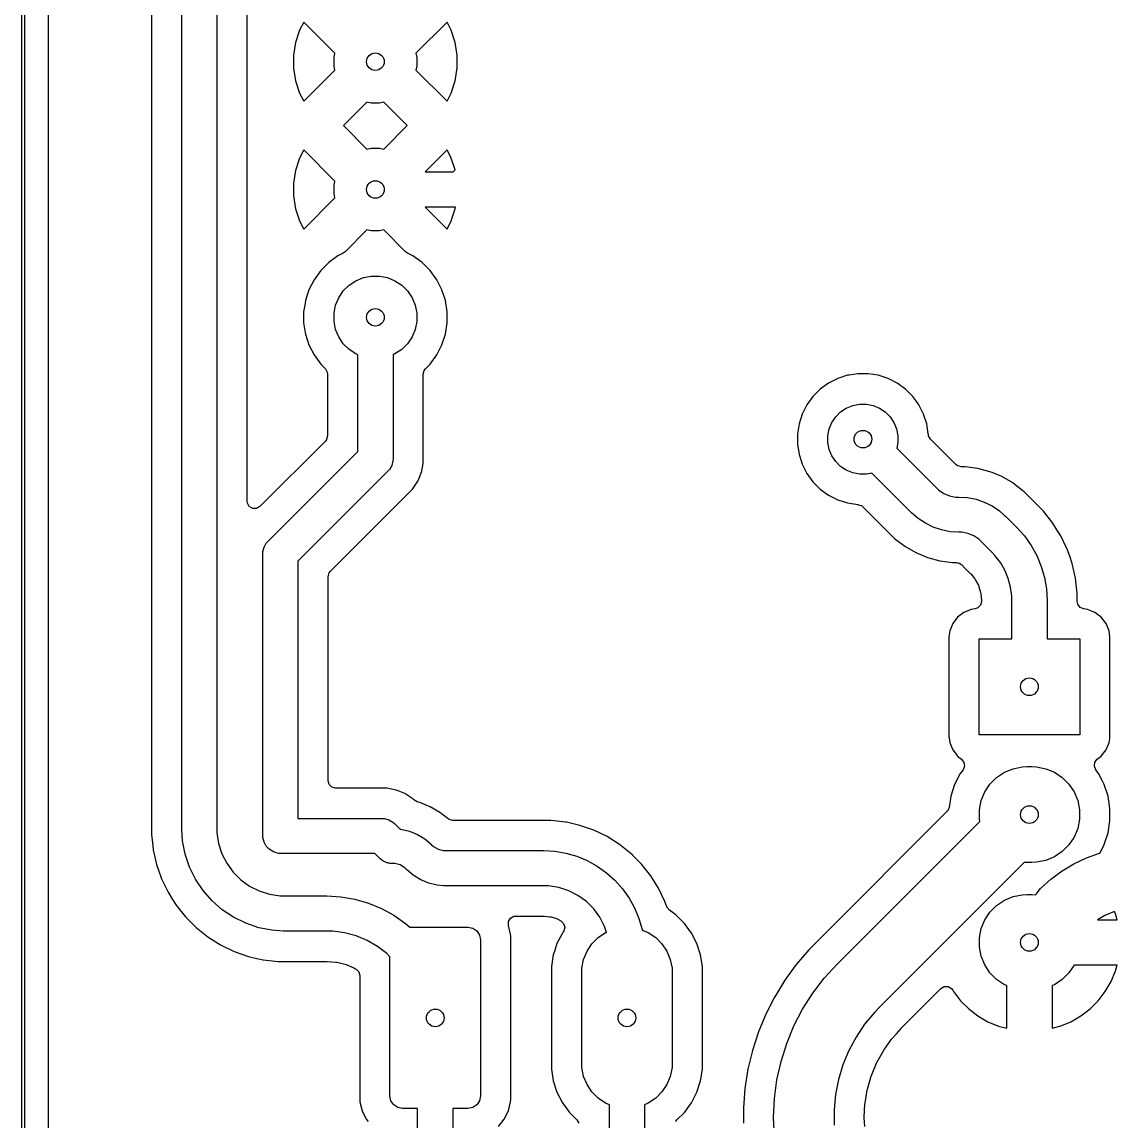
# Model space of a CAD drawing. Extents: x 2.78 to 5.89, y -4.63 to -2.07.
# Drawn here: x 2.778 to 3.635, y -3.783 to -2.924 of the extents above; entities that cross this region are included whole.
import ezdxf

# ---------------------------------------------------------------- set-up
doc = ezdxf.new("R2010")
doc.units = 0
doc.header["$MEASUREMENT"] = 0
doc.layers.add('BLACK', color=7, linetype='CONTINUOUS')

msp = doc.modelspace()

# ---------------------------------------------------------------- linework, layer by layer
at = {"layer": 'BLACK', "linetype": 'CONTINUOUS'}
for p, q in [((2.77808, -4.628), (2.77808, -2.06894)), ((2.78005, -2.06993), (2.78005, -4.62701)), ((2.79877, -4.49693), (2.79877, -2.2135)), ((2.90308, -3.55374), (2.90308, -2.21489)), ((2.93064, -2.21495), (2.93064, -3.55374)), ((2.87944, -2.21886), (2.87944, -3.5577)), ((2.95429, -2.94973), (2.95429, -2.89873)), ((2.99535, -2.9302), (2.99224, -2.93978)), ((2.99862, -2.92379), (2.99535, -2.9302)), ((2.99535, -2.9302), (2.99535, -2.9302)), ((3.023, -2.94816), (2.99862, -2.92379)), ((3.1107, -2.92379), (3.08632, -2.94816)), ((3.11397, -2.9302), (3.1107, -2.92379)), ((3.11708, -2.93978), (3.11397, -2.9302)), ((2.99224, -2.93978), (2.99066, -2.94973)), ((3.11866, -2.94973), (3.11708, -2.93978)), ((3.02232, -2.95158), (3.023, -2.94816)), ((3.08632, -2.94816), (3.087, -2.95158)), ((2.95429, -3.00477), (2.95429, -2.94973)), ((2.99066, -2.94973), (2.99066, -2.95981)), ((3.02232, -2.95796), (3.02232, -2.95158)), ((3.087, -2.95158), (3.087, -2.95796)), ((3.11866, -2.95981), (3.11866, -2.94973)), ((2.99066, -2.95981), (2.99224, -2.96976)), ((2.99862, -2.98575), (3.023, -2.96138)), ((3.023, -2.96138), (3.02232, -2.95796)), ((3.087, -2.95796), (3.08632, -2.96138)), ((3.08632, -2.96138), (3.1107, -2.98575)), ((3.11708, -2.96976), (3.11866, -2.95981)), ((2.99224, -2.96976), (2.99535, -2.97934)), ((3.11397, -2.97934), (3.11708, -2.96976)), ((2.99535, -2.97934), (2.99862, -2.98575)), ((3.1107, -2.98575), (3.11397, -2.97934)), ((3.11397, -2.97934), (3.11397, -2.97934)), ((3.04805, -2.98643), (3.02971, -3.00477)), ((3.05147, -2.98711), (3.04805, -2.98643)), ((3.05784, -2.98711), (3.05147, -2.98711)), ((3.06127, -2.98643), (3.05784, -2.98711)), ((3.07246, -2.99762), (3.06127, -2.98643)), ((3.0796, -3.00477), (3.07246, -2.99762)), ((2.95429, -3.04973), (2.95429, -3.00477)), ((3.02971, -3.00477), (3.04805, -3.02311)), ((3.06127, -3.02311), (3.0796, -3.00477)), ((2.99862, -3.02379), (2.99535, -3.0302)), ((3.023, -3.04816), (2.99862, -3.02379)), ((3.04805, -3.02311), (3.05147, -3.02243)), ((3.05147, -3.02243), (3.05784, -3.02243)), ((3.05784, -3.02243), (3.06127, -3.02311)), ((3.1107, -3.02379), (3.09349, -3.04099)), ((3.11397, -3.0302), (3.1107, -3.02379)), ((2.99535, -3.0302), (2.99224, -3.03978)), ((2.99535, -3.0302), (2.99535, -3.0302)), ((3.11698, -3.03949), (3.11397, -3.0302)), ((2.99224, -3.03978), (2.99066, -3.04973)), ((3.09349, -3.04099), (3.11549, -3.04099)), ((3.11549, -3.04099), (3.11698, -3.03949)), ((2.95429, -3.2986), (2.95429, -3.04973)), ((2.99066, -3.04973), (2.99066, -3.05981)), ((3.02232, -3.05158), (3.023, -3.04816)), ((3.02232, -3.05796), (3.02232, -3.05158)), ((2.99066, -3.05981), (2.99224, -3.06976)), ((3.023, -3.06138), (3.02232, -3.05796)), ((2.99862, -3.08575), (3.023, -3.06138)), ((3.09349, -3.06855), (3.1107, -3.08575)), ((3.11727, -3.06855), (3.09349, -3.06855)), ((3.11708, -3.06976), (3.11727, -3.06855)), ((2.99224, -3.06976), (2.99535, -3.07934)), ((3.11397, -3.07934), (3.11708, -3.06976)), ((2.99535, -3.07934), (2.99862, -3.08575)), ((3.04805, -3.08643), (3.03098, -3.1035)), ((3.05147, -3.08711), (3.04805, -3.08643)), ((3.06127, -3.08643), (3.05784, -3.08711)), ((3.07834, -3.1035), (3.06127, -3.08643)), ((3.1107, -3.08575), (3.11397, -3.07934)), ((3.11397, -3.07934), (3.11397, -3.07934)), ((3.05784, -3.08711), (3.05147, -3.08711)), ((3.03098, -3.1035), (3.0295, -3.10458)), ((3.07982, -3.10458), (3.07834, -3.1035)), ((3.01809, -3.11195), (3.01184, -3.1182)), ((3.02523, -3.10675), (3.01809, -3.11195)), ((3.0295, -3.10458), (3.02523, -3.10675)), ((3.08394, -3.10668), (3.07982, -3.10458)), ((3.08408, -3.10675), (3.08394, -3.10668)), ((3.09123, -3.11195), (3.08408, -3.10675)), ((3.09748, -3.1182), (3.09123, -3.11195)), ((3.01184, -3.1182), (3.00664, -3.12535)), ((3.10268, -3.12535), (3.09748, -3.1182)), ((3.00664, -3.12535), (3.00263, -3.13322)), ((3.03404, -3.12965), (3.03934, -3.12611)), ((3.03934, -3.12611), (3.04522, -3.12367)), ((3.04522, -3.12367), (3.05147, -3.12243)), ((3.05147, -3.12243), (3.05784, -3.12243)), ((3.05784, -3.12243), (3.06409, -3.12367)), ((3.06409, -3.12367), (3.06998, -3.12611)), ((3.06998, -3.12611), (3.07528, -3.12965)), ((3.10669, -3.13322), (3.10268, -3.12535)), ((3.00263, -3.13322), (2.9999, -3.14162)), ((3.026, -3.13945), (3.02954, -3.13415)), ((3.02954, -3.13415), (3.03404, -3.12965)), ((3.07528, -3.12965), (3.07978, -3.13415)), ((3.07978, -3.13415), (3.08332, -3.13945)), ((3.10942, -3.14162), (3.10669, -3.13322)), ((2.99933, -3.14521), (2.99852, -3.15035)), ((2.9999, -3.14162), (2.99933, -3.14521)), ((3.02232, -3.15158), (3.02356, -3.14534)), ((3.02356, -3.14534), (3.026, -3.13945)), ((3.08332, -3.13945), (3.08576, -3.14534)), ((3.08576, -3.14534), (3.087, -3.15158)), ((3.1108, -3.15035), (3.10942, -3.14162)), ((2.99852, -3.15035), (2.99852, -3.15919)), ((3.02232, -3.15796), (3.02232, -3.15158)), ((3.087, -3.15158), (3.087, -3.15796)), ((3.1108, -3.15919), (3.1108, -3.15035)), ((2.99852, -3.15919), (2.99925, -3.16381)), ((2.99925, -3.16381), (2.9999, -3.16792)), ((3.02356, -3.1642), (3.02232, -3.15796)), ((3.087, -3.15796), (3.08576, -3.1642)), ((3.10942, -3.16792), (3.1108, -3.15919)), ((2.9999, -3.16792), (3.00263, -3.17632)), ((3.026, -3.17009), (3.02356, -3.1642)), ((3.02954, -3.17539), (3.026, -3.17009)), ((3.08332, -3.17009), (3.07978, -3.17539)), ((3.08576, -3.1642), (3.08332, -3.17009)), ((3.10669, -3.17632), (3.10942, -3.16792)), ((3.00263, -3.17632), (3.00664, -3.1842)), ((3.03404, -3.17989), (3.02954, -3.17539)), ((3.03934, -3.18343), (3.03404, -3.17989)), ((3.07528, -3.17989), (3.06998, -3.18343)), ((3.07978, -3.17539), (3.07528, -3.17989)), ((3.10268, -3.1842), (3.10669, -3.17632)), ((3.00664, -3.1842), (3.01184, -3.19134)), ((3.04088, -3.18407), (3.03934, -3.18343)), ((3.04088, -3.2596), (3.04088, -3.18407)), ((3.06998, -3.18343), (3.06844, -3.18407)), ((3.06844, -3.18407), (3.06844, -3.26531)), ((3.09748, -3.19134), (3.10268, -3.1842)), ((3.01184, -3.19134), (3.01552, -3.19503)), ((3.01552, -3.19503), (3.01704, -3.19766)), ((3.01704, -3.19766), (3.01724, -3.19918)), ((3.09208, -3.19918), (3.09287, -3.19624)), ((3.09287, -3.19624), (3.0938, -3.19503)), ((3.0938, -3.19503), (3.09748, -3.19134)), ((3.01724, -3.19918), (3.01724, -3.24738)), ((3.09208, -3.269), (3.09208, -3.19918)), ((3.40932, -3.20626), (3.4028, -3.21099)), ((3.4165, -3.2026), (3.40932, -3.20626)), ((3.42417, -3.20011), (3.4165, -3.2026)), ((3.4165, -3.2026), (3.4165, -3.2026)), ((3.42549, -3.1999), (3.42417, -3.20011)), ((3.43213, -3.19885), (3.42549, -3.1999)), ((3.44018, -3.19885), (3.43213, -3.19885)), ((3.44814, -3.20011), (3.44018, -3.19885)), ((3.45581, -3.2026), (3.44814, -3.20011)), ((3.46299, -3.20626), (3.45581, -3.2026)), ((3.45581, -3.2026), (3.45581, -3.2026)), ((3.45581, -3.2026), (3.45581, -3.2026)), ((3.46951, -3.21099), (3.46299, -3.20626)), ((3.4028, -3.21099), (3.3971, -3.21669)), ((3.4028, -3.21099), (3.4028, -3.21099)), ((3.47521, -3.21669), (3.46951, -3.21099)), ((3.46951, -3.21099), (3.46951, -3.21099)), ((3.39236, -3.22321), (3.38871, -3.23039)), ((3.3971, -3.21669), (3.39236, -3.22321)), ((3.3971, -3.21669), (3.3971, -3.21669)), ((3.42316, -3.22574), (3.42816, -3.22367)), ((3.42816, -3.22367), (3.43345, -3.22262)), ((3.43345, -3.22262), (3.43886, -3.22262)), ((3.43886, -3.22262), (3.44416, -3.22367)), ((3.44416, -3.22367), (3.44915, -3.22574)), ((3.47752, -3.21987), (3.47521, -3.21669)), ((3.47521, -3.21669), (3.47521, -3.21669)), ((3.47995, -3.22321), (3.47752, -3.21987)), ((3.4836, -3.23039), (3.47995, -3.22321)), ((3.38871, -3.23039), (3.38622, -3.23804)), ((3.38871, -3.23039), (3.38871, -3.23039)), ((3.41185, -3.23705), (3.41485, -3.23256)), ((3.41485, -3.23256), (3.41867, -3.22874)), ((3.41867, -3.22874), (3.42316, -3.22574)), ((3.44915, -3.22574), (3.45364, -3.22874)), ((3.45364, -3.22874), (3.45746, -3.23256)), ((3.45746, -3.23256), (3.46046, -3.23705)), ((3.4861, -3.23806), (3.4836, -3.23039)), ((3.38622, -3.23806), (3.38495, -3.24602)), ((3.38622, -3.23804), (3.38622, -3.23806)), ((3.40978, -3.24205), (3.41185, -3.23705)), ((3.46046, -3.23705), (3.46253, -3.24205)), ((3.48736, -3.24602), (3.4861, -3.23806)), ((3.01724, -3.24738), (3.01645, -3.25031)), ((3.38495, -3.24602), (3.38495, -3.25408)), ((3.40873, -3.24734), (3.40978, -3.24205)), ((3.40873, -3.25275), (3.40873, -3.24734)), ((3.46253, -3.24205), (3.46358, -3.24734)), ((3.46358, -3.24734), (3.46358, -3.25275)), ((3.48737, -3.24625), (3.48736, -3.24602)), ((3.48736, -3.24602), (3.48736, -3.24602)), ((3.48736, -3.24602), (3.48736, -3.24602)), ((3.4874, -3.24624), (3.48737, -3.24625)), ((3.48756, -3.24741), (3.4874, -3.24624)), ((3.48907, -3.25004), (3.48756, -3.24741)), ((3.01552, -3.25153), (2.9643, -3.30275)), ((3.01645, -3.25031), (3.01552, -3.25153)), ((3.38495, -3.25408), (3.38622, -3.26204)), ((3.40978, -3.25805), (3.40873, -3.25275)), ((3.41185, -3.26304), (3.40978, -3.25805)), ((3.46358, -3.25275), (3.46271, -3.25712)), ((3.46271, -3.25712), (3.49368, -3.28808)), ((3.50899, -3.26996), (3.48907, -3.25004)), ((2.97048, -3.33), (3.04088, -3.2596)), ((3.06844, -3.26531), (3.06832, -3.26711)), ((3.38622, -3.26204), (3.38811, -3.26786)), ((3.41485, -3.26753), (3.41185, -3.26304)), ((3.0644, -3.27505), (2.994, -3.34546)), ((3.06559, -3.2737), (3.0644, -3.27505)), ((3.06739, -3.27058), (3.06559, -3.2737)), ((3.06832, -3.26711), (3.06739, -3.27058)), ((3.09064, -3.27623), (3.09208, -3.269)), ((3.38811, -3.26786), (3.38871, -3.2697)), ((3.38871, -3.2697), (3.38871, -3.2697)), ((3.38871, -3.2697), (3.39236, -3.27688)), ((3.41867, -3.27135), (3.41485, -3.26753)), ((3.42316, -3.27435), (3.41867, -3.27135)), ((3.42816, -3.27642), (3.42316, -3.27435)), ((3.51021, -3.27089), (3.50899, -3.26996)), ((3.51167, -3.27128), (3.51021, -3.27089)), ((3.51021, -3.27089), (3.51021, -3.27089)), ((3.51021, -3.27089), (3.51021, -3.27089)), ((3.51021, -3.27089), (3.51021, -3.27089)), ((3.51314, -3.27168), (3.51167, -3.27128)), ((3.51323, -3.27168), (3.51314, -3.27168)), ((3.51484, -3.27168), (3.51323, -3.27168)), ((3.51512, -3.27168), (3.51484, -3.27168)), ((3.51484, -3.27168), (3.51484, -3.27168)), ((3.51613, -3.27168), (3.51512, -3.27168)), ((3.51512, -3.27168), (3.51512, -3.27168)), ((3.526, -3.27298), (3.51613, -3.27168)), ((3.51613, -3.27168), (3.51613, -3.27168)), ((3.51613, -3.27168), (3.51613, -3.27168)), ((3.53561, -3.27556), (3.526, -3.27298)), ((3.526, -3.27298), (3.526, -3.27298)), ((3.53723, -3.27623), (3.53561, -3.27556)), ((3.53561, -3.27556), (3.53561, -3.27556)), ((3.53561, -3.27556), (3.53561, -3.27556)), ((3.53561, -3.27556), (3.53561, -3.27556)), ((3.08373, -3.28917), (3.08782, -3.28304)), ((3.08782, -3.28304), (3.08934, -3.27936)), ((3.08934, -3.27936), (3.09031, -3.27703)), ((3.09031, -3.27703), (3.09064, -3.27623)), ((3.09064, -3.27623), (3.09064, -3.27623)), ((3.39236, -3.27688), (3.3971, -3.2834)), ((3.3971, -3.2834), (3.3971, -3.2834)), ((3.3971, -3.2834), (3.4028, -3.2891)), ((3.43345, -3.27747), (3.42816, -3.27642)), ((3.43886, -3.27747), (3.43345, -3.27747)), ((3.44323, -3.2766), (3.43886, -3.27747)), ((3.47419, -3.30757), (3.44323, -3.2766)), ((3.5448, -3.27936), (3.53723, -3.27623)), ((3.5448, -3.27936), (3.5448, -3.27936)), ((3.55342, -3.28434), (3.5448, -3.27936)), ((3.05143, -3.32146), (3.08373, -3.28917)), ((3.4028, -3.2891), (3.4028, -3.2891)), ((3.4028, -3.2891), (3.40932, -3.29384)), ((3.49368, -3.28808), (3.49369, -3.2881)), ((3.49369, -3.2881), (3.4954, -3.2898)), ((3.4954, -3.2898), (3.49945, -3.29251)), ((3.49945, -3.29251), (3.50395, -3.29437)), ((3.55535, -3.28582), (3.55342, -3.28434)), ((3.55342, -3.28434), (3.55342, -3.28434)), ((3.56132, -3.2904), (3.55535, -3.28582)), ((3.56202, -3.2911), (3.56132, -3.2904)), ((3.56204, -3.29111), (3.56202, -3.2911)), ((3.56223, -3.29131), (3.56204, -3.29111)), ((3.57585, -3.30493), (3.56223, -3.29131)), ((3.56223, -3.29131), (3.56223, -3.29131)), ((2.95448, -3.30012), (2.95429, -3.2986)), ((2.956, -3.30275), (2.95448, -3.30012)), ((3.40932, -3.29384), (3.40932, -3.29384)), ((3.40932, -3.29384), (3.4165, -3.2975)), ((3.4165, -3.2975), (3.42417, -3.29999)), ((3.42417, -3.29999), (3.43213, -3.30125)), ((3.43213, -3.30125), (3.43213, -3.30125)), ((3.43213, -3.30125), (3.43213, -3.30125)), ((3.43213, -3.30125), (3.43236, -3.30126)), ((3.43236, -3.30126), (3.43235, -3.30134)), ((3.43235, -3.30134), (3.43494, -3.30203)), ((3.50395, -3.29437), (3.50872, -3.29532)), ((3.50872, -3.29532), (3.51115, -3.29532)), ((3.51115, -3.29532), (3.51116, -3.29532)), ((3.51116, -3.29532), (3.51116, -3.29532)), ((3.51116, -3.29532), (3.51798, -3.29577)), ((3.51798, -3.29577), (3.52468, -3.2971)), ((3.52468, -3.2971), (3.53116, -3.2993)), ((3.53116, -3.2993), (3.53729, -3.30233)), ((2.95863, -3.30427), (2.956, -3.30275)), ((2.96167, -3.30427), (2.95863, -3.30427)), ((2.9643, -3.30275), (2.96167, -3.30427)), ((3.43494, -3.30203), (3.43615, -3.30296)), ((3.43615, -3.30296), (3.45468, -3.32149)), ((3.47933, -3.31208), (3.47419, -3.30757)), ((3.47419, -3.30757), (3.47419, -3.30757)), ((3.47419, -3.30757), (3.47419, -3.30757)), ((3.47419, -3.30757), (3.47419, -3.30757)), ((3.53729, -3.30233), (3.54298, -3.30613)), ((3.54298, -3.30613), (3.54676, -3.30944)), ((3.54676, -3.30944), (3.54676, -3.30944)), ((3.54676, -3.30944), (3.54812, -3.31063)), ((3.5774, -3.30648), (3.57585, -3.30493)), ((3.57585, -3.30493), (3.57585, -3.30493)), ((3.58473, -3.31567), (3.5774, -3.30648)), ((3.48502, -3.31588), (3.47933, -3.31208)), ((3.49115, -3.3189), (3.48502, -3.31588)), ((3.54812, -3.31063), (3.54812, -3.31063)), ((3.54812, -3.31063), (3.54812, -3.31063)), ((3.54812, -3.31063), (3.54812, -3.31063)), ((3.54812, -3.31063), (3.55653, -3.31904)), ((3.58801, -3.32089), (3.58473, -3.31567)), ((3.01936, -3.35353), (3.05143, -3.32146)), ((3.45468, -3.32149), (3.45487, -3.32168)), ((3.45487, -3.32168), (3.45487, -3.32168)), ((3.45487, -3.32168), (3.45563, -3.32244)), ((3.45563, -3.32244), (3.45576, -3.32257)), ((3.45576, -3.32257), (3.45576, -3.32257)), ((3.45576, -3.32257), (3.45747, -3.32429)), ((3.45747, -3.32429), (3.45747, -3.32429)), ((3.45747, -3.32429), (3.46099, -3.32781)), ((3.49763, -3.3211), (3.49115, -3.3189)), ((3.50433, -3.32243), (3.49763, -3.3211)), ((3.51115, -3.32288), (3.50433, -3.32243)), ((3.51359, -3.32288), (3.51115, -3.32288)), ((3.51115, -3.32288), (3.51115, -3.32288)), ((3.51836, -3.32383), (3.51359, -3.32288)), ((3.52286, -3.32569), (3.51836, -3.32383)), ((3.52691, -3.3284), (3.52286, -3.32569)), ((3.55653, -3.31904), (3.55653, -3.31904)), ((3.55653, -3.31904), (3.56258, -3.32581)), ((3.56258, -3.32581), (3.56784, -3.33322)), ((3.59098, -3.32562), (3.58801, -3.32089)), ((3.59555, -3.3351), (3.59098, -3.32562)), ((2.96656, -3.33795), (2.96749, -3.33447)), ((2.96749, -3.33447), (2.96929, -3.33136)), ((2.96929, -3.33136), (2.97048, -3.33)), ((3.46099, -3.32781), (3.46889, -3.33387)), ((3.46889, -3.33387), (3.47751, -3.33884)), ((3.52863, -3.33012), (3.52691, -3.3284)), ((3.53704, -3.33853), (3.52863, -3.33012)), ((3.52863, -3.33012), (3.52863, -3.33012)), ((3.52863, -3.33012), (3.52863, -3.33012)), ((3.52863, -3.33012), (3.52863, -3.33012)), ((3.56784, -3.33322), (3.57223, -3.34117)), ((3.59608, -3.33621), (3.59555, -3.3351)), ((2.96644, -3.33975), (2.96656, -3.33795)), ((2.96644, -3.55994), (2.96644, -3.33975)), ((3.47751, -3.33884), (3.47751, -3.33884)), ((3.47751, -3.33884), (3.47751, -3.33884)), ((3.47751, -3.33884), (3.48426, -3.34164)), ((3.48426, -3.34164), (3.4867, -3.34265)), ((3.4867, -3.34265), (3.4867, -3.34265)), ((3.4867, -3.34265), (3.4867, -3.34265)), ((3.4867, -3.34265), (3.49631, -3.34522)), ((3.53952, -3.34101), (3.53704, -3.33853)), ((3.53704, -3.33853), (3.53704, -3.33853)), ((3.54378, -3.34656), (3.53952, -3.34101)), ((3.57223, -3.34117), (3.5757, -3.34956)), ((3.59798, -3.34164), (3.59608, -3.33621)), ((3.59608, -3.33621), (3.59608, -3.33621)), ((3.59996, -3.3473), (3.59798, -3.34164)), ((2.994, -3.34546), (2.994, -3.54673)), ((3.49631, -3.34522), (3.49631, -3.34522)), ((3.49631, -3.34522), (3.49631, -3.34522)), ((3.49631, -3.34522), (3.50618, -3.34652)), ((3.50618, -3.34652), (3.50917, -3.34652)), ((3.50917, -3.34652), (3.50992, -3.34672)), ((3.50992, -3.34672), (3.51069, -3.34672)), ((3.51069, -3.34672), (3.51136, -3.34711)), ((3.51136, -3.34711), (3.5121, -3.34731)), ((3.5121, -3.34731), (3.51332, -3.34824)), ((3.51332, -3.34824), (3.51452, -3.34944)), ((3.51452, -3.34944), (3.51452, -3.34944)), ((3.51452, -3.34944), (3.51472, -3.34965)), ((3.51472, -3.34965), (3.51473, -3.34965)), ((3.51473, -3.34965), (3.52012, -3.35504)), ((3.54728, -3.35263), (3.54378, -3.34656)), ((3.54996, -3.3591), (3.54728, -3.35263)), ((3.5757, -3.34956), (3.57822, -3.35829)), ((3.60258, -3.35876), (3.59996, -3.3473)), ((3.01764, -3.35768), (3.01843, -3.35475)), ((3.01764, -3.51722), (3.01764, -3.35768)), ((3.01843, -3.35475), (3.01936, -3.35353)), ((3.52012, -3.35504), (3.52051, -3.35547)), ((3.52051, -3.35547), (3.52366, -3.35931)), ((3.52366, -3.35931), (3.5243, -3.36027)), ((3.5243, -3.36027), (3.52598, -3.36341)), ((3.55178, -3.36586), (3.54996, -3.3591)), ((3.57822, -3.35829), (3.57974, -3.36724)), ((3.60389, -3.37043), (3.60258, -3.35876)), ((3.52598, -3.36341), (3.52651, -3.3644)), ((3.52651, -3.3644), (3.52695, -3.36546)), ((3.52695, -3.36546), (3.52831, -3.36995)), ((3.52831, -3.36995), (3.52853, -3.37107)), ((3.55269, -3.37281), (3.55178, -3.36586)), ((3.57974, -3.36724), (3.58025, -3.37631)), ((3.52905, -3.377), (3.52826, -3.37993)), ((3.52853, -3.37107), (3.52902, -3.37602)), ((3.52902, -3.37602), (3.52905, -3.3766)), ((3.52905, -3.3766), (3.52905, -3.377)), ((3.55269, -3.37631), (3.55269, -3.37281)), ((3.55269, -3.40625), (3.55269, -3.37631)), ((3.55269, -3.37631), (3.55269, -3.37631)), ((3.58025, -3.37631), (3.58025, -3.37631)), ((3.58025, -3.37631), (3.58025, -3.37631)), ((3.58025, -3.37631), (3.58025, -3.40625)), ((3.60389, -3.37631), (3.60389, -3.37043)), ((3.60389, -3.377), (3.60389, -3.37631)), ((3.60389, -3.37631), (3.60389, -3.37631)), ((3.60434, -3.37924), (3.60389, -3.377)), ((3.51518, -3.3856), (3.51024, -3.38939)), ((3.52093, -3.38321), (3.51518, -3.3856)), ((3.52395, -3.38282), (3.52093, -3.38321)), ((3.52093, -3.38321), (3.52093, -3.38321)), ((3.52612, -3.38208), (3.52395, -3.38282)), ((3.52826, -3.37993), (3.52612, -3.38208)), ((3.60619, -3.38165), (3.60434, -3.37924)), ((3.60899, -3.38282), (3.60619, -3.38165)), ((3.61201, -3.38321), (3.60899, -3.38282)), ((3.61462, -3.38429), (3.61201, -3.38321)), ((3.61201, -3.38321), (3.61201, -3.38321)), ((3.61201, -3.38321), (3.61201, -3.38321)), ((3.61201, -3.38321), (3.61201, -3.38321)), ((3.61776, -3.3856), (3.61462, -3.38429)), ((3.6227, -3.38939), (3.61776, -3.3856)), ((3.61776, -3.3856), (3.61776, -3.3856)), ((3.50645, -3.39432), (3.50407, -3.40008)), ((3.51024, -3.38939), (3.50645, -3.39432)), ((3.51024, -3.38939), (3.51024, -3.38939)), ((3.62649, -3.39432), (3.6227, -3.38939)), ((3.62887, -3.40008), (3.62649, -3.39432)), ((3.50407, -3.40008), (3.50346, -3.4047)), ((3.62948, -3.4047), (3.62887, -3.40008)), ((3.50346, -3.4047), (3.50346, -3.4828)), ((3.5271, -3.48125), (3.5271, -3.40625)), ((3.5271, -3.40625), (3.55269, -3.40625)), ((3.58025, -3.40625), (3.60584, -3.40625)), ((3.60584, -3.40625), (3.60584, -3.48125)), ((3.62948, -3.4828), (3.62948, -3.4047)), ((3.60584, -3.48125), (3.5271, -3.48125)), ((3.50346, -3.4828), (3.50357, -3.48361)), ((3.50357, -3.48361), (3.50407, -3.48742)), ((3.50407, -3.48742), (3.50433, -3.48806)), ((3.50433, -3.48806), (3.50645, -3.49317)), ((3.62649, -3.49317), (3.62887, -3.48742)), ((3.62887, -3.48742), (3.62902, -3.48629)), ((3.62902, -3.48629), (3.6293, -3.48418)), ((3.6293, -3.48418), (3.62948, -3.4828)), ((3.50645, -3.49317), (3.50989, -3.49765)), ((3.50989, -3.49765), (3.51024, -3.49811)), ((3.51024, -3.49811), (3.51337, -3.50051)), ((3.61957, -3.50051), (3.6227, -3.49811)), ((3.6227, -3.49811), (3.62649, -3.49317)), ((3.51337, -3.50051), (3.51337, -3.50051)), ((3.51337, -3.50051), (3.51522, -3.50292)), ((3.51562, -3.50593), (3.51455, -3.50862)), ((3.51522, -3.50292), (3.51562, -3.50593)), ((3.55371, -3.50786), (3.56092, -3.50643)), ((3.56092, -3.50643), (3.5646, -3.50625)), ((3.5646, -3.50625), (3.56834, -3.50625)), ((3.56834, -3.50625), (3.57202, -3.50643)), ((3.57202, -3.50643), (3.57923, -3.50786)), ((3.6173, -3.50578), (3.61778, -3.50278)), ((3.61839, -3.50862), (3.6173, -3.50578)), ((3.61778, -3.50278), (3.61957, -3.50051)), ((3.51231, -3.5117), (3.50794, -3.52028)), ((3.51455, -3.50862), (3.51231, -3.5117)), ((3.51231, -3.5117), (3.51231, -3.5117)), ((3.53561, -3.51996), (3.54081, -3.51476)), ((3.54081, -3.51476), (3.54692, -3.51067)), ((3.54692, -3.51067), (3.55371, -3.50786)), ((3.57923, -3.50786), (3.58602, -3.51067)), ((3.58602, -3.51067), (3.59213, -3.51476)), ((3.59213, -3.51476), (3.59733, -3.51996)), ((3.62063, -3.5117), (3.61839, -3.50862)), ((3.62343, -3.5172), (3.62063, -3.5117)), ((3.01843, -3.52015), (3.01764, -3.51722)), ((3.02058, -3.5223), (3.01843, -3.52015)), ((3.02351, -3.52309), (3.02058, -3.5223)), ((3.06367, -3.52309), (3.02351, -3.52309)), ((3.06728, -3.5238), (3.06367, -3.52309)), ((3.06367, -3.52309), (3.06367, -3.52309)), ((3.0709, -3.52452), (3.06728, -3.5238)), ((3.06728, -3.5238), (3.06728, -3.5238)), ((3.07236, -3.52513), (3.0709, -3.52452)), ((3.50794, -3.52028), (3.50496, -3.52943)), ((3.50794, -3.52028), (3.50794, -3.52028)), ((3.53153, -3.52607), (3.53561, -3.51996)), ((3.59733, -3.51996), (3.60141, -3.52607)), ((3.625, -3.52028), (3.62343, -3.5172)), ((3.62798, -3.52943), (3.625, -3.52028)), ((3.07771, -3.52734), (3.07236, -3.52513)), ((3.08384, -3.53144), (3.07771, -3.52734)), ((3.07771, -3.52734), (3.07771, -3.52734)), ((3.07771, -3.52734), (3.07771, -3.52734)), ((3.08462, -3.53222), (3.08384, -3.53144)), ((3.08384, -3.53144), (3.08384, -3.53144)), ((3.08725, -3.53374), (3.08462, -3.53222)), ((3.50496, -3.52943), (3.50357, -3.53822)), ((3.52728, -3.54007), (3.52871, -3.53286)), ((3.52871, -3.53286), (3.53153, -3.52607)), ((3.60141, -3.52607), (3.60423, -3.53286)), ((3.60423, -3.53286), (3.60566, -3.54007)), ((3.62948, -3.53893), (3.62798, -3.52943)), ((3.08943, -3.53432), (3.08725, -3.53374)), ((3.09484, -3.53657), (3.08943, -3.53432)), ((3.09756, -3.53769), (3.09484, -3.53657)), ((3.10518, -3.5421), (3.09756, -3.53769)), ((3.10713, -3.54359), (3.10518, -3.5421)), ((3.50193, -3.54145), (3.40217, -3.64121)), ((3.50234, -3.54099), (3.50193, -3.54145)), ((3.50357, -3.53822), (3.50234, -3.54099)), ((3.52728, -3.54742), (3.52728, -3.54007)), ((3.60566, -3.54007), (3.60566, -3.54742)), ((3.62948, -3.54856), (3.62948, -3.53893)), ((2.994, -3.54673), (3.05998, -3.54673)), ((3.05998, -3.54673), (3.06178, -3.54684)), ((3.06178, -3.54684), (3.06525, -3.54778)), ((3.06525, -3.54778), (3.06837, -3.54957)), ((3.06837, -3.54957), (3.06972, -3.55076)), ((3.06972, -3.55076), (3.07399, -3.55503)), ((3.11136, -3.54683), (3.10713, -3.54359)), ((3.11171, -3.5471), (3.11136, -3.54683)), ((3.11235, -3.54753), (3.11171, -3.5471)), ((3.11528, -3.54832), (3.11235, -3.54753)), ((3.18211, -3.54832), (3.11528, -3.54832)), ((3.18212, -3.54832), (3.18211, -3.54832)), ((3.1824, -3.54832), (3.18212, -3.54832)), ((3.18609, -3.54832), (3.1824, -3.54832)), ((3.1824, -3.54832), (3.1824, -3.54832)), ((3.18977, -3.54832), (3.18609, -3.54832)), ((3.18609, -3.54832), (3.18609, -3.54832)), ((3.18609, -3.54832), (3.18609, -3.54832)), ((3.19002, -3.54832), (3.18977, -3.54832)), ((3.18977, -3.54832), (3.18977, -3.54832)), ((3.19187, -3.54832), (3.19002, -3.54832)), ((3.19002, -3.54832), (3.19002, -3.54832)), ((3.20334, -3.54961), (3.19187, -3.54832)), ((3.19187, -3.54832), (3.19187, -3.54832)), ((3.20419, -3.5498), (3.20334, -3.54961)), ((3.2146, -3.55218), (3.20419, -3.5498)), ((3.41596, -3.66085), (3.52763, -3.54918)), ((3.52763, -3.54918), (3.52728, -3.54742)), ((3.60566, -3.54742), (3.60423, -3.55463)), ((3.62798, -3.55806), (3.62948, -3.54856)), ((2.87944, -3.5577), (2.87944, -3.55771)), ((2.87944, -3.55771), (2.87944, -3.55958)), ((2.9032, -3.55554), (2.90308, -3.55374)), ((2.90378, -3.56434), (2.9032, -3.55554)), ((2.9032, -3.55554), (2.9032, -3.55554)), ((2.93064, -3.55374), (2.93064, -3.55374)), ((2.93064, -3.55374), (2.93064, -3.55374)), ((2.93064, -3.55374), (2.93064, -3.55374)), ((2.93064, -3.55374), (2.93064, -3.55796)), ((2.93064, -3.55796), (2.93197, -3.56631)), ((3.07399, -3.55503), (3.0746, -3.55507)), ((3.0746, -3.55507), (3.08124, -3.55667)), ((3.08124, -3.55667), (3.08755, -3.55928)), ((3.08755, -3.55928), (3.09337, -3.56285)), ((3.21461, -3.55218), (3.2146, -3.55218)), ((3.22551, -3.556), (3.21461, -3.55218)), ((3.21461, -3.55218), (3.21461, -3.55218)), ((3.23591, -3.56101), (3.22551, -3.556)), ((3.60423, -3.55463), (3.60141, -3.56142)), ((3.625, -3.56722), (3.62798, -3.55806)), ((2.87944, -3.55958), (2.87944, -3.55963)), ((2.87944, -3.55963), (2.8801, -3.56549)), ((2.8801, -3.56549), (2.88076, -3.57134)), ((2.90585, -3.57477), (2.90378, -3.56434)), ((2.93197, -3.56631), (2.93458, -3.57435)), ((2.96656, -3.56174), (2.96644, -3.55994)), ((2.96749, -3.56521), (2.96656, -3.56174)), ((2.96929, -3.56833), (2.96749, -3.56521)), ((3.09337, -3.56285), (3.09856, -3.56728)), ((3.09856, -3.56728), (3.09856, -3.56728)), ((3.09856, -3.56728), (3.09856, -3.56728)), ((3.09856, -3.56728), (3.09856, -3.56728)), ((3.09856, -3.56728), (3.09856, -3.56728)), ((3.09856, -3.56728), (3.09857, -3.56729)), ((3.09857, -3.56729), (3.10005, -3.56877)), ((3.24569, -3.56716), (3.23591, -3.56101)), ((3.25473, -3.57436), (3.24569, -3.56716)), ((3.24569, -3.56716), (3.24569, -3.56716)), ((3.24569, -3.56716), (3.24569, -3.56716)), ((3.59733, -3.56754), (3.59213, -3.57273)), ((3.60141, -3.56142), (3.59733, -3.56754)), ((3.62162, -3.57385), (3.62484, -3.56753)), ((3.62484, -3.56753), (3.625, -3.56722)), ((2.88076, -3.57134), (2.88338, -3.58282)), ((2.90927, -3.58483), (2.90585, -3.57477)), ((2.93458, -3.57435), (2.93841, -3.58188)), ((2.97048, -3.56968), (2.96929, -3.56833)), ((2.97105, -3.57025), (2.97048, -3.56968)), ((2.9724, -3.57144), (2.97105, -3.57025)), ((2.97552, -3.57324), (2.9724, -3.57144)), ((2.9724, -3.57144), (2.9724, -3.57144)), ((2.97899, -3.57417), (2.97552, -3.57324)), ((2.98079, -3.57429), (2.97899, -3.57417)), ((3.05427, -3.57429), (2.98079, -3.57429)), ((3.05805, -3.57806), (3.05427, -3.57429)), ((3.10005, -3.56877), (3.10369, -3.57087)), ((3.10369, -3.57087), (3.10775, -3.57196)), ((3.10775, -3.57196), (3.10985, -3.57196)), ((3.10985, -3.57196), (3.10985, -3.57196)), ((3.10985, -3.57196), (3.10985, -3.57196)), ((3.10985, -3.57196), (3.18609, -3.57196)), ((3.18609, -3.57196), (3.18609, -3.57196)), ((3.18609, -3.57196), (3.18609, -3.57196)), ((3.18609, -3.57196), (3.19496, -3.57246)), ((3.19496, -3.57246), (3.20371, -3.57394)), ((3.20371, -3.57394), (3.21225, -3.5764)), ((3.21225, -3.5764), (3.22045, -3.5798)), ((3.25493, -3.57456), (3.25473, -3.57436)), ((3.25599, -3.57562), (3.25493, -3.57456)), ((3.25601, -3.57564), (3.25599, -3.57562)), ((3.25881, -3.57844), (3.25601, -3.57564)), ((3.59213, -3.57273), (3.58602, -3.57682)), ((3.61116, -3.57756), (3.62138, -3.57391)), ((3.62138, -3.57391), (3.62162, -3.57385)), ((2.88338, -3.58282), (2.88338, -3.58282)), ((2.88338, -3.58282), (2.88338, -3.58282)), ((2.88338, -3.58282), (2.8849, -3.58716)), ((2.91397, -3.59436), (2.90927, -3.58483)), ((2.93841, -3.58188), (2.94338, -3.58872)), ((3.0594, -3.57925), (3.05805, -3.57806)), ((3.05958, -3.57935), (3.0594, -3.57925)), ((3.05969, -3.57947), (3.05958, -3.57935)), ((3.06041, -3.57983), (3.05969, -3.57947)), ((3.06252, -3.58105), (3.06041, -3.57983)), ((3.06311, -3.58121), (3.06252, -3.58105)), ((3.06353, -3.58142), (3.06311, -3.58121)), ((3.06447, -3.58157), (3.06353, -3.58142)), ((3.06599, -3.58198), (3.06447, -3.58157)), ((3.06705, -3.58198), (3.06599, -3.58198)), ((3.06779, -3.5821), (3.06705, -3.58198)), ((3.06989, -3.5821), (3.06779, -3.5821)), ((3.07395, -3.58318), (3.06989, -3.5821)), ((3.07759, -3.58529), (3.07395, -3.58318)), ((3.22045, -3.5798), (3.22823, -3.5841)), ((3.22823, -3.5841), (3.23547, -3.58924)), ((3.26289, -3.58252), (3.25881, -3.57844)), ((3.25881, -3.57844), (3.25881, -3.57844)), ((3.27009, -3.59155), (3.26289, -3.58252)), ((3.56248, -3.58114), (3.44937, -3.69426)), ((3.5646, -3.58125), (3.56248, -3.58114)), ((3.56834, -3.58125), (3.5646, -3.58125)), ((3.57202, -3.58107), (3.56834, -3.58125)), ((3.57923, -3.57963), (3.57202, -3.58107)), ((3.58602, -3.57682), (3.57923, -3.57963)), ((3.59203, -3.58779), (3.60134, -3.58221)), ((3.60134, -3.58221), (3.61116, -3.57756)), ((2.8849, -3.58716), (2.88727, -3.59394)), ((2.94338, -3.58872), (2.94936, -3.59469)), ((3.07908, -3.58677), (3.07759, -3.58529)), ((3.08427, -3.59121), (3.07908, -3.58677)), ((3.07908, -3.58677), (3.07908, -3.58677)), ((3.07908, -3.58677), (3.07908, -3.58677)), ((3.07908, -3.58677), (3.07908, -3.58677)), ((3.07908, -3.58677), (3.07908, -3.58677)), ((3.09009, -3.59477), (3.08427, -3.59121)), ((3.23547, -3.58924), (3.24208, -3.59515)), ((3.27141, -3.59365), (3.27009, -3.59155)), ((3.27009, -3.59155), (3.27009, -3.59155)), ((3.27009, -3.59155), (3.27009, -3.59155)), ((3.27009, -3.59155), (3.27009, -3.59155)), ((3.27566, -3.60041), (3.27141, -3.59365)), ((3.58331, -3.59426), (3.59203, -3.58779)), ((2.88727, -3.59394), (2.88727, -3.59394)), ((2.88727, -3.59394), (2.89239, -3.60456)), ((2.91987, -3.6032), (2.91397, -3.59436)), ((2.94936, -3.59469), (2.95619, -3.59966)), ((2.95619, -3.59966), (2.96372, -3.6035)), ((3.0964, -3.59739), (3.09009, -3.59477)), ((3.10304, -3.59898), (3.0964, -3.59739)), ((3.10792, -3.59937), (3.10304, -3.59898)), ((3.10805, -3.5994), (3.10792, -3.59937)), ((3.10985, -3.59952), (3.10805, -3.5994)), ((3.18609, -3.59952), (3.10985, -3.59952)), ((3.10985, -3.59952), (3.10985, -3.59952)), ((3.19015, -3.59952), (3.18609, -3.59952)), ((3.19818, -3.60079), (3.19015, -3.59952)), ((3.20591, -3.6033), (3.19818, -3.60079)), ((3.24208, -3.59515), (3.24209, -3.59516)), ((3.24209, -3.59516), (3.24209, -3.59516)), ((3.24209, -3.59516), (3.24209, -3.59516)), ((3.24209, -3.59516), (3.24209, -3.59516)), ((3.24209, -3.59516), (3.24801, -3.60178)), ((3.24801, -3.60178), (3.25315, -3.60902)), ((3.27624, -3.60133), (3.27566, -3.60041)), ((3.28125, -3.61174), (3.27624, -3.60133)), ((3.57175, -3.60603), (3.57526, -3.60155)), ((3.57526, -3.60155), (3.58331, -3.59426)), ((3.57526, -3.60155), (3.57526, -3.60155)), ((2.89239, -3.60456), (2.89239, -3.60456)), ((2.89239, -3.60456), (2.89239, -3.60456)), ((2.89239, -3.60456), (2.89585, -3.61007)), ((2.89585, -3.61007), (2.89865, -3.61453)), ((2.92688, -3.61119), (2.91987, -3.6032)), ((2.96372, -3.6035), (2.97176, -3.60611)), ((2.97176, -3.60611), (2.98011, -3.60743)), ((2.98011, -3.60743), (2.98434, -3.60743)), ((2.98434, -3.60743), (2.98434, -3.60743)), ((2.98434, -3.60743), (2.98434, -3.60743)), ((2.98434, -3.60743), (3.01666, -3.60743)), ((3.01666, -3.60743), (3.01666, -3.60743)), ((3.01666, -3.60743), (3.01666, -3.60743)), ((3.01666, -3.60743), (3.02771, -3.60805)), ((3.02771, -3.60805), (3.03861, -3.6099)), ((3.03861, -3.6099), (3.04924, -3.61297)), ((3.21315, -3.60699), (3.20591, -3.6033)), ((3.21973, -3.61177), (3.21315, -3.60699)), ((3.25315, -3.60902), (3.25745, -3.6168)), ((3.54081, -3.61476), (3.54692, -3.61067)), ((3.54692, -3.61067), (3.55371, -3.60786)), ((3.55371, -3.60786), (3.56092, -3.60643)), ((3.56092, -3.60643), (3.5646, -3.60625)), ((3.5646, -3.60625), (3.56834, -3.60625)), ((3.56834, -3.60625), (3.57158, -3.60641)), ((3.57158, -3.60641), (3.57175, -3.60603)), ((2.89865, -3.61453), (2.89865, -3.61453)), ((2.89865, -3.61453), (2.89865, -3.61453)), ((2.89865, -3.61453), (2.906, -3.62374)), ((2.93487, -3.6182), (2.92688, -3.61119)), ((2.94371, -3.6241), (2.93487, -3.6182)), ((3.04924, -3.61297), (3.05945, -3.6172)), ((3.05945, -3.6172), (3.06913, -3.62255)), ((3.2226, -3.61464), (3.21973, -3.61177)), ((3.22548, -3.61752), (3.2226, -3.61464)), ((3.2226, -3.61464), (3.2226, -3.61464)), ((3.2226, -3.61464), (3.2226, -3.61464)), ((3.2226, -3.61464), (3.2226, -3.61464)), ((3.23026, -3.62409), (3.22548, -3.61752)), ((3.25745, -3.6168), (3.26084, -3.625)), ((3.28223, -3.61454), (3.28125, -3.61174)), ((3.28262, -3.61566), (3.28223, -3.61454)), ((3.2828, -3.61611), (3.28262, -3.61566)), ((3.28471, -3.61847), (3.2828, -3.61611)), ((3.28999, -3.62231), (3.28471, -3.61847)), ((3.53561, -3.61996), (3.54081, -3.61476)), ((2.906, -3.62374), (2.906, -3.62374)), ((2.906, -3.62374), (2.906, -3.62374)), ((2.906, -3.62374), (2.91433, -3.63207)), ((2.95324, -3.6288), (2.94371, -3.6241)), ((3.06913, -3.62255), (3.07815, -3.62895)), ((3.15878, -3.63044), (3.15884, -3.6274)), ((3.15884, -3.6274), (3.1604, -3.6248)), ((3.1604, -3.6248), (3.16306, -3.62333)), ((3.16306, -3.62333), (3.16448, -3.62316)), ((3.16448, -3.62316), (3.1858, -3.62316)), ((3.1858, -3.62316), (3.18637, -3.62319)), ((3.18637, -3.62319), (3.18679, -3.62323)), ((3.18679, -3.62323), (3.19097, -3.62364)), ((3.19097, -3.62364), (3.1921, -3.62386)), ((3.1921, -3.62386), (3.19625, -3.62512)), ((3.19625, -3.62512), (3.19731, -3.62556)), ((3.19731, -3.62556), (3.19969, -3.62684)), ((3.19969, -3.62684), (3.20191, -3.62891)), ((3.23395, -3.63134), (3.23026, -3.62409)), ((3.26084, -3.625), (3.2633, -3.63354)), ((3.29657, -3.62888), (3.28999, -3.62231)), ((3.52871, -3.63286), (3.53153, -3.62607)), ((3.53153, -3.62607), (3.53561, -3.61996)), ((3.6254, -3.6228), (3.61981, -3.62603)), ((3.61981, -3.62603), (3.63502, -3.62603)), ((3.63304, -3.61964), (3.6254, -3.6228)), ((3.63381, -3.62152), (3.63304, -3.61964)), ((3.63502, -3.62603), (3.63381, -3.62152)), ((3.63381, -3.62152), (3.63381, -3.62152)), ((3.63502, -3.62603), (3.63502, -3.62603)), ((2.91433, -3.63207), (2.92354, -3.63942)), ((2.96331, -3.63222), (2.95324, -3.6288)), ((2.97373, -3.63429), (2.96331, -3.63222)), ((2.98254, -3.63487), (2.97373, -3.63429)), ((2.98434, -3.63499), (2.98254, -3.63487)), ((2.98254, -3.63487), (2.98254, -3.63487)), ((3.01666, -3.63499), (2.98434, -3.63499)), ((2.98434, -3.63499), (2.98434, -3.63499)), ((3.02132, -3.63499), (3.01666, -3.63499)), ((3.03056, -3.63621), (3.02132, -3.63499)), ((3.03955, -3.63862), (3.03056, -3.63621)), ((3.07815, -3.62895), (3.0815, -3.63194)), ((3.0815, -3.63194), (3.1271, -3.63194)), ((3.1271, -3.63194), (3.13087, -3.63269)), ((3.13087, -3.63269), (3.13406, -3.63482)), ((3.13406, -3.63482), (3.13619, -3.63801)), ((3.16047, -3.63723), (3.15878, -3.63044)), ((3.20098, -3.63641), (3.19676, -3.64469)), ((3.20167, -3.63546), (3.20098, -3.63641)), ((3.20098, -3.63641), (3.20098, -3.63641)), ((3.2021, -3.63478), (3.20167, -3.63546)), ((3.20191, -3.62891), (3.20279, -3.63182)), ((3.20279, -3.63182), (3.2021, -3.63478)), ((3.22903, -3.63998), (3.23481, -3.63612)), ((3.23542, -3.63587), (3.23395, -3.63134)), ((3.23481, -3.63612), (3.23542, -3.63587)), ((3.2633, -3.63354), (3.2634, -3.63413)), ((3.2634, -3.63413), (3.26821, -3.63612)), ((3.26821, -3.63612), (3.27399, -3.63998)), ((3.30203, -3.63641), (3.29657, -3.62888)), ((3.30626, -3.64469), (3.30203, -3.63641)), ((3.52728, -3.64007), (3.52871, -3.63286)), ((2.92354, -3.63942), (2.92639, -3.64121)), ((2.92639, -3.64121), (2.93352, -3.64569)), ((3.04816, -3.64218), (3.03955, -3.63862)), ((3.05623, -3.64684), (3.04816, -3.64218)), ((3.13619, -3.63801), (3.13694, -3.64178)), ((3.13694, -3.64178), (3.13694, -3.76383)), ((3.16058, -3.63887), (3.16047, -3.63723)), ((3.16058, -3.76674), (3.16058, -3.63887)), ((3.19676, -3.64469), (3.19478, -3.6508)), ((3.19676, -3.64469), (3.19676, -3.64469)), ((3.22026, -3.65067), (3.22412, -3.64489)), ((3.22412, -3.64489), (3.22903, -3.63998)), ((3.27399, -3.63998), (3.2789, -3.64489)), ((3.2789, -3.64489), (3.28276, -3.65067)), ((3.30913, -3.65354), (3.30626, -3.64469)), ((3.40029, -3.64309), (3.39661, -3.64676)), ((3.40217, -3.64121), (3.40029, -3.64309)), ((3.40217, -3.64121), (3.40217, -3.64121)), ((3.40217, -3.64121), (3.40217, -3.64121)), ((3.40217, -3.64121), (3.40217, -3.64121)), ((3.52728, -3.64742), (3.52728, -3.64007)), ((2.93352, -3.64569), (2.94413, -3.6508)), ((2.94413, -3.6508), (2.95525, -3.65469)), ((3.06362, -3.65251), (3.05623, -3.64684)), ((3.06608, -3.65497), (3.06362, -3.65251)), ((3.19389, -3.65354), (3.19243, -3.66272)), ((3.19478, -3.6508), (3.19389, -3.65354)), ((3.2176, -3.65708), (3.22026, -3.65067)), ((3.28276, -3.65067), (3.28542, -3.65708)), ((3.31058, -3.66272), (3.30913, -3.65354)), ((3.39388, -3.6495), (3.38401, -3.66105)), ((3.39645, -3.64692), (3.39388, -3.6495)), ((3.39388, -3.6495), (3.39388, -3.6495)), ((3.39388, -3.6495), (3.39388, -3.6495)), ((3.39661, -3.64676), (3.39645, -3.64692)), ((3.39661, -3.64676), (3.39661, -3.64676)), ((3.52871, -3.65463), (3.52728, -3.64742)), ((2.95525, -3.65469), (2.96197, -3.65623)), ((2.96197, -3.65623), (2.96674, -3.65731)), ((2.96674, -3.65731), (2.96674, -3.65731)), ((2.96674, -3.65731), (2.96674, -3.65731)), ((2.96674, -3.65731), (2.97845, -3.65863)), ((2.97845, -3.65863), (2.98434, -3.65863)), ((2.98434, -3.65863), (3.01643, -3.65863)), ((3.01643, -3.65863), (3.01689, -3.65865)), ((3.01689, -3.65865), (3.02362, -3.65918)), ((3.02362, -3.65918), (3.02453, -3.65932)), ((3.02453, -3.65932), (3.03087, -3.66084)), ((3.03087, -3.66084), (3.03174, -3.66113)), ((3.03174, -3.66113), (3.03777, -3.66362)), ((3.06608, -3.76383), (3.06608, -3.65497)), ((3.21625, -3.6639), (3.2176, -3.65708)), ((3.28542, -3.65708), (3.28677, -3.6639)), ((3.38401, -3.66105), (3.37774, -3.66969)), ((3.40597, -3.67176), (3.41595, -3.66086)), ((3.41595, -3.66086), (3.41596, -3.66085)), ((3.53153, -3.66142), (3.52871, -3.65463)), ((3.53561, -3.66754), (3.53153, -3.66142)), ((3.60139, -3.66146), (3.59733, -3.66754)), ((3.63502, -3.66146), (3.60139, -3.66146)), ((3.63412, -3.66483), (3.63502, -3.66146)), ((3.63502, -3.66146), (3.63502, -3.66146)), ((3.03777, -3.66362), (3.03859, -3.66404)), ((3.03859, -3.66404), (3.03963, -3.66468)), ((3.03963, -3.66468), (3.04172, -3.66689)), ((3.04172, -3.66689), (3.04243, -3.66969)), ((3.04243, -3.66969), (3.04243, -3.76674)), ((3.19243, -3.66272), (3.19243, -3.74288)), ((3.21608, -3.66737), (3.21625, -3.6639)), ((3.21608, -3.73824), (3.21608, -3.66737)), ((3.28677, -3.6639), (3.28694, -3.66737)), ((3.28694, -3.66737), (3.28694, -3.73824)), ((3.31058, -3.74288), (3.31058, -3.66272)), ((3.37774, -3.66969), (3.37509, -3.67333)), ((3.54081, -3.67273), (3.53561, -3.66754)), ((3.59733, -3.66754), (3.59213, -3.67273)), ((3.63035, -3.67433), (3.63381, -3.66597)), ((3.63381, -3.66597), (3.63398, -3.66535)), ((3.63398, -3.66535), (3.63412, -3.66483)), ((3.63398, -3.66535), (3.63398, -3.66535)), ((3.37509, -3.67333), (3.36716, -3.68627)), ((3.39696, -3.68349), (3.40597, -3.67176)), ((3.49723, -3.67982), (3.49986, -3.67831)), ((3.49986, -3.67831), (3.5029, -3.67831)), ((3.5029, -3.67831), (3.50553, -3.67982)), ((3.54692, -3.67682), (3.54081, -3.67273)), ((3.54875, -3.67758), (3.54692, -3.67682)), ((3.54875, -3.71093), (3.54875, -3.67758)), ((3.58602, -3.67682), (3.58419, -3.67758)), ((3.58419, -3.67758), (3.58419, -3.71093)), ((3.59213, -3.67273), (3.58602, -3.67682)), ((3.62583, -3.68216), (3.63035, -3.67433)), ((3.36675, -3.68707), (3.36027, -3.6998)), ((3.36716, -3.68627), (3.36675, -3.68707)), ((3.36716, -3.68627), (3.36716, -3.68627)), ((3.36716, -3.68627), (3.36716, -3.68627)), ((3.38901, -3.69597), (3.39696, -3.68349)), ((3.46901, -3.70805), (3.49723, -3.67982)), ((3.50553, -3.67982), (3.50646, -3.68104)), ((3.50646, -3.68104), (3.50711, -3.68216)), ((3.50711, -3.68216), (3.50711, -3.68216)), ((3.50711, -3.68216), (3.51261, -3.68934)), ((3.62033, -3.68934), (3.62583, -3.68216)), ((3.62583, -3.68216), (3.62583, -3.68216)), ((3.38218, -3.70909), (3.38901, -3.69597)), ((3.44937, -3.69426), (3.44512, -3.69851)), ((3.44937, -3.69426), (3.44937, -3.69426)), ((3.44937, -3.69426), (3.44937, -3.69426)), ((3.51261, -3.68934), (3.51901, -3.69573)), ((3.51901, -3.69573), (3.52619, -3.70124)), ((3.60675, -3.70124), (3.61393, -3.69573)), ((3.61393, -3.69573), (3.62033, -3.68934)), ((3.36027, -3.6998), (3.35446, -3.71383)), ((3.36027, -3.6998), (3.36027, -3.6998)), ((3.44512, -3.69851), (3.43749, -3.7078)), ((3.52619, -3.70124), (3.52619, -3.70124)), ((3.52619, -3.70124), (3.53402, -3.70576)), ((3.59892, -3.70576), (3.60675, -3.70124)), ((3.60675, -3.70124), (3.60675, -3.70124)), ((3.35445, -3.71383), (3.34976, -3.72827)), ((3.35446, -3.71383), (3.35445, -3.71383)), ((3.37652, -3.72276), (3.38218, -3.70909)), ((3.43749, -3.7078), (3.43082, -3.71779)), ((3.46234, -3.71517), (3.46598, -3.71109)), ((3.46598, -3.71109), (3.4662, -3.71085)), ((3.4662, -3.71085), (3.46901, -3.70805)), ((3.46901, -3.70805), (3.46901, -3.70805)), ((3.53402, -3.70576), (3.54237, -3.70922)), ((3.54237, -3.70922), (3.54875, -3.71093)), ((3.54875, -3.71093), (3.54875, -3.71093)), ((3.54875, -3.71093), (3.54875, -3.71093)), ((3.58419, -3.71093), (3.59038, -3.70927)), ((3.59038, -3.70927), (3.59057, -3.70922)), ((3.59038, -3.70927), (3.59038, -3.70927)), ((3.59057, -3.70922), (3.59892, -3.70576)), ((3.59057, -3.70922), (3.59057, -3.70922)), ((3.37207, -3.73687), (3.37652, -3.72276)), ((3.43082, -3.71779), (3.42515, -3.72839)), ((3.4525, -3.72798), (3.45852, -3.71949)), ((3.45852, -3.71949), (3.45893, -3.71898)), ((3.45893, -3.71898), (3.46234, -3.71517)), ((3.34976, -3.72827), (3.34622, -3.74303)), ((3.34976, -3.72827), (3.34976, -3.72827)), ((3.42515, -3.72839), (3.42055, -3.73949)), ((3.44711, -3.73765), (3.45215, -3.72854)), ((3.45215, -3.72854), (3.4525, -3.72798)), ((3.21625, -3.74171), (3.21608, -3.73824)), ((3.28694, -3.73824), (3.28677, -3.74171)), ((3.36887, -3.75131), (3.37207, -3.73687)), ((3.42055, -3.73949), (3.41706, -3.751)), ((3.44284, -3.74786), (3.44683, -3.73824)), ((3.44683, -3.73824), (3.44711, -3.73765)), ((3.19243, -3.74288), (3.19389, -3.75207)), ((3.2176, -3.74852), (3.21625, -3.74171)), ((3.22026, -3.75494), (3.2176, -3.74852)), ((3.28542, -3.74852), (3.28276, -3.75494)), ((3.28677, -3.74171), (3.28542, -3.74852)), ((3.30913, -3.75207), (3.31058, -3.74288)), ((3.34622, -3.74303), (3.34384, -3.75803)), ((3.34622, -3.74303), (3.34622, -3.74303)), ((3.43975, -3.75848), (3.44263, -3.74848)), ((3.44263, -3.74848), (3.44284, -3.74786)), ((3.19389, -3.75207), (3.19676, -3.76091)), ((3.22412, -3.76071), (3.22026, -3.75494)), ((3.28276, -3.75494), (3.2789, -3.76071)), ((3.30626, -3.76091), (3.30913, -3.75207)), ((3.36694, -3.76598), (3.36887, -3.75131)), ((3.41706, -3.751), (3.41472, -3.76278)), ((3.06683, -3.76759), (3.06608, -3.76383)), ((3.13694, -3.76383), (3.13619, -3.76759)), ((3.19676, -3.76091), (3.20098, -3.7692)), ((3.22903, -3.76563), (3.22412, -3.76071)), ((3.23481, -3.76948), (3.22903, -3.76563)), ((3.27399, -3.76563), (3.26821, -3.76948)), ((3.2789, -3.76071), (3.27399, -3.76563)), ((3.30203, -3.7692), (3.30626, -3.76091)), ((3.34384, -3.75803), (3.34265, -3.77316)), ((3.34384, -3.75803), (3.34384, -3.75803)), ((3.41472, -3.76278), (3.41354, -3.77475)), ((3.43786, -3.76938), (3.4396, -3.75912)), ((3.4396, -3.75912), (3.43975, -3.75848)), ((3.04243, -3.76674), (3.04248, -3.76737)), ((3.04248, -3.76737), (3.04255, -3.76837)), ((3.04255, -3.76837), (3.0443, -3.77544)), ((3.06896, -3.77079), (3.06683, -3.76759)), ((3.07215, -3.77292), (3.06896, -3.77079)), ((3.07592, -3.77367), (3.07215, -3.77292)), ((3.08773, -3.77367), (3.07592, -3.77367)), ((3.08773, -3.95348), (3.08773, -3.77367)), ((3.1271, -3.77367), (3.11529, -3.77367)), ((3.11529, -3.77367), (3.11529, -3.94966)), ((3.13087, -3.77292), (3.1271, -3.77367)), ((3.13406, -3.77079), (3.13087, -3.77292)), ((3.13619, -3.76759), (3.13406, -3.77079)), ((3.15872, -3.77544), (3.16047, -3.76837)), ((3.16047, -3.76837), (3.16058, -3.76674)), ((3.20098, -3.7692), (3.20645, -3.77672)), ((3.23773, -3.7707), (3.23481, -3.76948)), ((3.23773, -3.8735), (3.23773, -3.7707)), ((3.26821, -3.76948), (3.26529, -3.7707)), ((3.26529, -3.7707), (3.26529, -3.8735)), ((3.29657, -3.77672), (3.30203, -3.7692)), ((3.34265, -3.77316), (3.34265, -3.78075)), ((3.36629, -3.78075), (3.36694, -3.76598)), ((3.43748, -3.77542), (3.43778, -3.77003)), ((3.43778, -3.77003), (3.43786, -3.76938)), ((3.0443, -3.77544), (3.04754, -3.78197)), ((3.04754, -3.78197), (3.04904, -3.78383)), ((3.15092, -3.78764), (3.15548, -3.78197)), ((3.15548, -3.78197), (3.15872, -3.77544)), ((3.20645, -3.77672), (3.21237, -3.78264)), ((3.21237, -3.78264), (3.21389, -3.78527)), ((3.28972, -3.78385), (3.29065, -3.78264)), ((3.29065, -3.78264), (3.29657, -3.77672)), ((3.34265, -3.78075), (3.34265, -3.78512)), ((3.3663, -3.78077), (3.36629, -3.78075)), ((3.36694, -3.79553), (3.3663, -3.78077)), ((3.41354, -3.77475), (3.41354, -3.78075)), ((3.41354, -3.78075), (3.41354, -3.78075)), ((3.41354, -3.78075), (3.41354, -3.78676)), ((3.4372, -3.78042), (3.43748, -3.77542)), ((3.4372, -3.78107), (3.4372, -3.78042)), ((3.43757, -3.78764), (3.4372, -3.78107))]:
    msp.add_line(p, q, dxfattribs=at)
at = {"layer": 'BLACK'}
for centre in [(3.05466, -2.95477), (3.05466, -2.95477), (3.05466, -3.05477), (3.05466, -3.05477), (3.05466, -3.15477), (3.05466, -3.15477), (3.43616, -3.25005), (3.43616, -3.25005), (3.56647, -3.44375), (3.56647, -3.44375), (3.56647, -3.54375), (3.56647, -3.54375), (3.56647, -3.64375), (3.56647, -3.64375), (3.10151, -3.7028), (3.10151, -3.7028), (3.25151, -3.7028), (3.25151, -3.7028)]:
    msp.add_circle(centre, 0.00689, dxfattribs=at)
at = {"layer": 'WHITE'}
for centre in [(3.05466, -2.95477), (3.05466, -3.05477), (3.05466, -3.15477), (3.43616, -3.25005), (3.56647, -3.44375), (3.56647, -3.54375), (3.56647, -3.64375), (3.10151, -3.7028), (3.25151, -3.7028)]:
    msp.add_circle(centre, 0.00689, dxfattribs=at)

doc.saveas('drawing.dxf')
